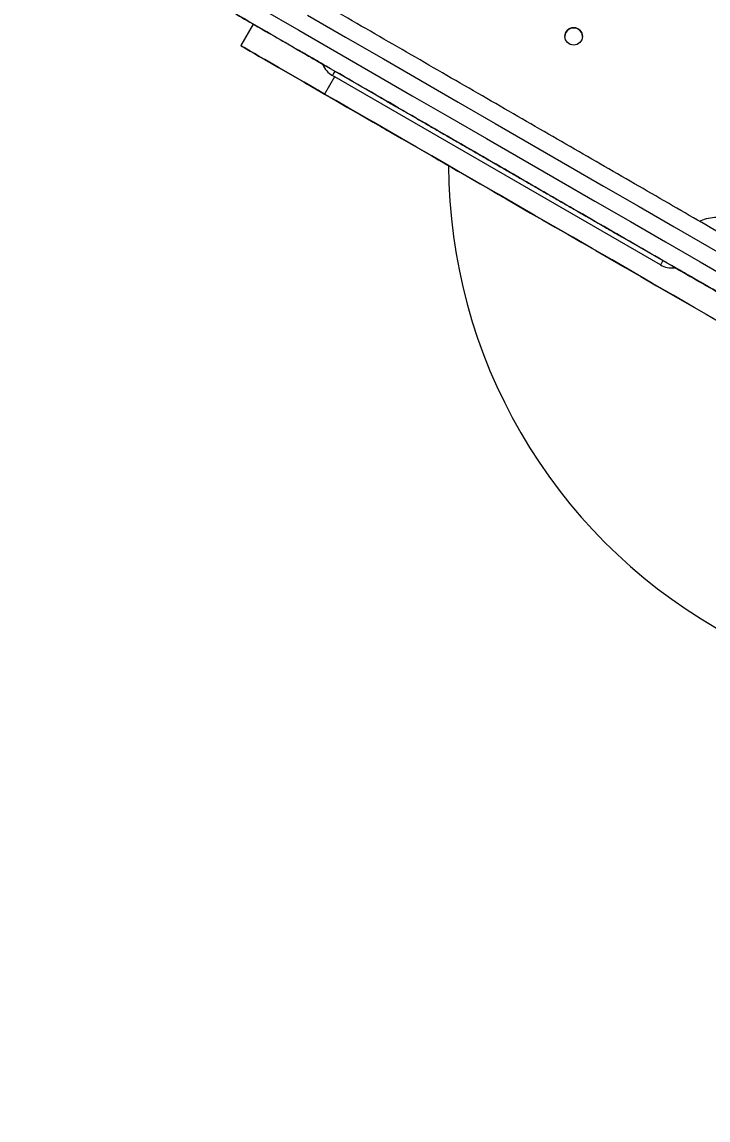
# Model space of a CAD drawing. Header units: millimetres. Extents: x -9110 to 8278, y -6387 to 5914.
# Drawn here: x -3667.6 to -3392.3, y -1381 to -940.3 of the extents above; entities that cross this region are included whole.
import ezdxf

# ---------------------------------------------------------------- set-up
doc = ezdxf.new("R2010")
doc.units = ezdxf.units.MM
for name, color, linetype in [('DIKOM_ОБЪЕКТ', 7, 'Continuous'), ('DIKOM_РАЗМЕР_ЗОНА', 7, 'Continuous'), ('DIKOM_РАЗМЕР_ОБЪЕКТА', 7, 'Continuous')]:
    doc.layers.add(name, color=color, linetype=linetype)
doc.styles.add('style1', font='arial.ttf', dxfattribs={"width": 0.8})
doc.dimstyles.new('1-50', dxfattribs={"dimtxt": 300, "dimasz": 200, "dimexe": 100, "dimexo": 0, "dimgap": 100, "dimtad": 1, "dimtxsty": 'style1', "dimcen": 200, "dimclrd": 7, "dimclre": 7, "dimclrt": 7, "dimadec": 1, "dimazin": 2, "dimtfac": 1, "dimtmove": 0, "dimatfit": 2, "dimfxl": 0, "dimlwd": 25, "dimlwe": 18, "dimarcsym": 0})

# ---------------------------------------------------------------- blocks, each defined once
blk = doc.blocks.new('*D9')
at = {"layer": 'Defpoints', "color": 0, "transparency": 16777216}
for p in [(-2194.75, 3914.39), (-7206.95, -3406.45), (-367.75, -3406.45)]:
    blk.add_point(p, dxfattribs=at)
at = {"layer": 'DIKOM_РАЗМЕР_ОБЪЕКТА', "color": 7, "lineweight": 18, "transparency": 16777216}
for p, q in [((-2194.75, 3914.39), (-7306.95, 3914.39)), ((-367.75, -3406.45), (-7306.95, -3406.45))]:
    blk.add_line(p, q, dxfattribs=at)
at = {"layer": 'DIKOM_РАЗМЕР_ОБЪЕКТА', "color": 7, "lineweight": 25, "transparency": 16777216}
blk.add_line((-7206.95, 3714.39), (-7206.95, -3206.45), dxfattribs=at)
at = {"layer": 'DIKOM_РАЗМЕР_ОБЪЕКТА', "color": 7, "transparency": 16777216}
for points in [[(-7240.28, 3714.39), (-7173.61, 3714.39), (-7206.95, 3914.39)], [(-7240.28, -3206.45), (-7173.61, -3206.45), (-7206.95, -3406.45)]]:
    blk.add_solid(points, dxfattribs=at)
at = {"layer": 'DIKOM_РАЗМЕР_ОБЪЕКТА', "color": 7, "transparency": 16777216, "insert": (-7460.22, 292.26), "char_height": 300, "attachment_point": 5, "rotation": 90, "style": 'style1'}
blk.add_mtext('7300', dxfattribs=at)
blk = doc.blocks.new('*D10')
at = {"layer": 'Defpoints', "color": 0, "transparency": 16777216}
for p in [(-3851.31, 5914.39), (-8660.16, -5406.45), (-497.85, -5406.45)]:
    blk.add_point(p, dxfattribs=at)
at = {"layer": 'DIKOM_РАЗМЕР_ЗОНА', "color": 7, "lineweight": 18, "transparency": 16777216}
for p, q in [((-3851.31, 5914.39), (-8760.16, 5914.39)), ((-497.85, -5406.45), (-8760.16, -5406.45))]:
    blk.add_line(p, q, dxfattribs=at)
at = {"layer": 'DIKOM_РАЗМЕР_ЗОНА', "color": 7, "lineweight": 25, "transparency": 16777216}
blk.add_line((-8660.16, 5714.39), (-8660.16, -5206.45), dxfattribs=at)
at = {"layer": 'DIKOM_РАЗМЕР_ЗОНА', "color": 7, "transparency": 16777216}
for points in [[(-8693.49, 5714.39), (-8626.83, 5714.39), (-8660.16, 5914.39)], [(-8693.49, -5206.45), (-8626.83, -5206.45), (-8660.16, -5406.45)]]:
    blk.add_solid(points, dxfattribs=at)
at = {"layer": 'DIKOM_РАЗМЕР_ЗОНА', "color": 7, "transparency": 16777216, "insert": (-8913.43, 268.46), "char_height": 300, "attachment_point": 5, "rotation": 90, "style": 'style1'}
blk.add_mtext('11300', dxfattribs=at)
blk = doc.blocks.new('*D11')
at = {"layer": 'Defpoints', "color": 0, "transparency": 16777216}
for p in [(-6509.94, 303.97), (6278.2, -1263.03), (6278.2, -4309.96)]:
    blk.add_point(p, dxfattribs=at)
at = {"layer": 'DIKOM_РАЗМЕР_ОБЪЕКТА', "color": 7, "lineweight": 18, "transparency": 16777216}
for p, q in [((-6509.94, 303.97), (-6509.94, -4409.96)), ((6278.2, -1263.03), (6278.2, -4409.96))]:
    blk.add_line(p, q, dxfattribs=at)
at = {"layer": 'DIKOM_РАЗМЕР_ОБЪЕКТА', "color": 7, "lineweight": 25, "transparency": 16777216}
blk.add_line((-6309.94, -4309.96), (6078.2, -4309.96), dxfattribs=at)
at = {"layer": 'DIKOM_РАЗМЕР_ОБЪЕКТА', "color": 7, "transparency": 16777216}
for points in [[(-6309.94, -4276.63), (-6309.94, -4343.29), (-6509.94, -4309.96)], [(6078.2, -4276.63), (6078.2, -4343.29), (6278.2, -4309.96)]]:
    blk.add_solid(points, dxfattribs=at)
at = {"layer": 'DIKOM_РАЗМЕР_ОБЪЕКТА', "color": 7, "transparency": 16777216, "insert": (-27.26, -4056.79), "char_height": 300, "attachment_point": 5, "style": 'style1'}
blk.add_mtext('12800', dxfattribs=at)

msp = doc.modelspace()

# ---------------------------------------------------------------- linework, layer by layer
at = {"layer": 'DIKOM_ОБЪЕКТ', "color": 7, "linetype": 'Continuous', "lineweight": 15}
for p, q in [((-3574.815, -941.159), (-3579.816, -949.819)), ((-3556.741, -951.589), (-3556.741, -951.589)), ((-3545.483, -958.089), (-3406.919, -1038.089)), ((-3542.157, -962.319), (-3546.159, -969.251)), ((-3411.383, -1037.821), (-3543.019, -961.821)), ((-3411.383, -1037.821), (-3543.019, -961.821)), ((-3543.019, -961.821), (-3543.019, -961.821)), ((-3546.159, -969.251), (-3480.162, -1007.354)), ((-3525.564, -969.589), (-3525.564, -969.588)), ((-3426.838, -1026.588), (-3426.838, -1026.589)), ((-3411.383, -1037.821), (-3411.383, -1037.821)), ((-3395.661, -1044.589), (-3395.661, -1044.589))]:
    msp.add_line(p, q, dxfattribs=at)
at = {"layer": 'DIKOM_ОБЪЕКТ', "color": 7, "linetype": 'Continuous', "lineweight": 15, "flags": 128}
for points in [[(-3571.877, -934.766), (-3556.485, -943.652), (-3541.2, -952.478), (-3526.026, -961.238), (-3510.971, -969.931), (-3496.039, -978.551), (-3481.237, -987.097), (-3466.57, -995.565), (-3452.044, -1003.952), (-3437.665, -1012.254), (-3423.437, -1020.468), (-3409.368, -1028.591), (-3395.461, -1036.62), (-3381.723, -1044.552), (-3368.159, -1052.383), (-3354.774, -1060.111), (-3341.572, -1067.733), (-3328.561, -1075.245), (-3315.743, -1082.645), (-3303.125, -1089.931), (-3290.71, -1097.098), (-3278.505, -1104.145), (-3266.513, -1111.068)], [(-3552.985, -937.59), (-3537.7, -946.416), (-3522.526, -955.176), (-3507.471, -963.868), (-3492.539, -972.489), (-3477.737, -981.035), (-3463.07, -989.503), (-3448.544, -997.89), (-3434.165, -1006.192), (-3419.937, -1014.406), (-3405.868, -1022.529), (-3391.961, -1030.558), (-3378.223, -1038.489), (-3364.659, -1046.321), (-3351.274, -1054.049), (-3338.072, -1061.671), (-3325.061, -1069.183), (-3312.243, -1076.583), (-3299.625, -1083.869), (-3287.21, -1091.036), (-3275.005, -1098.083), (-3263.013, -1105.006)], [(-3546.159, -969.251), (-3550.409, -966.797), (-3554.39, -964.499), (-3558.095, -962.359), (-3561.521, -960.381), (-3564.663, -958.567), (-3567.518, -956.919), (-3570.081, -955.439), (-3572.351, -954.129), (-3574.323, -952.99), (-3575.997, -952.024), (-3577.369, -951.232), (-3578.438, -950.615), (-3579.202, -950.173), (-3579.662, -949.908), (-3579.816, -949.819), (-3579.663, -949.907), (-3579.205, -950.172), (-3578.442, -950.613), (-3577.374, -951.229), (-3576.003, -952.02), (-3574.331, -952.986), (-3572.36, -954.124), (-3570.091, -955.434), (-3567.529, -956.913), (-3564.676, -958.56), (-3561.535, -960.374), (-3558.11, -962.351), (-3554.406, -964.49), (-3550.427, -966.787), (-3546.177, -969.241), (-3541.663, -971.847), (-3536.889, -974.603), (-3531.861, -977.506), (-3526.586, -980.552), (-3521.07, -983.736), (-3515.319, -987.057), (-3509.341, -990.508), (-3503.143, -994.087), (-3496.732, -997.788), (-3496.382, -997.99)], [(-3542.019, -960.089), (-3542.429, -960.8), (-3542.752, -961.36), (-3542.952, -961.705), (-3543.019, -961.821)], [(-3548.759, -967.75), (-3549.72, -967.195), (-3550.75, -966.6), (-3551.757, -966.019), (-3552.651, -965.503), (-3553.353, -965.097), (-3553.801, -964.838), (-3553.955, -964.75), (-3553.801, -964.839), (-3553.353, -965.097), (-3552.651, -965.503), (-3551.757, -966.019), (-3550.749, -966.6), (-3549.72, -967.195), (-3548.759, -967.75), (-3547.951, -968.216), (-3547.37, -968.552), (-3547.065, -968.727), (-3547.065, -968.727), (-3547.37, -968.552), (-3547.952, -968.216), (-3548.759, -967.75)], [(-3389.408, -1059.75), (-3397.876, -1054.862), (-3406.26, -1050.021), (-3414.549, -1045.236), (-3422.733, -1040.511), (-3430.802, -1035.852), (-3438.748, -1031.265), (-3446.559, -1026.755), (-3454.226, -1022.328), (-3461.74, -1017.99), (-3469.093, -1013.745), (-3476.274, -1009.599), (-3483.276, -1005.556), (-3490.089, -1001.623), (-3496.705, -997.803), (-3503.117, -994.101), (-3509.316, -990.522), (-3515.295, -987.07), (-3521.046, -983.749), (-3526.564, -980.564), (-3531.84, -977.518), (-3536.868, -974.614), (-3541.643, -971.858), (-3546.159, -969.251)], [(-3521.945, -983.231), (-3522.906, -982.676), (-3523.936, -982.082), (-3524.942, -981.501), (-3525.836, -980.984), (-3526.539, -980.579), (-3526.987, -980.32), (-3527.14, -980.231), (-3526.986, -980.32), (-3526.539, -980.579), (-3525.836, -980.985), (-3524.942, -981.501), (-3523.935, -982.082), (-3522.905, -982.677), (-3521.944, -983.232), (-3521.137, -983.698), (-3520.555, -984.033), (-3520.251, -984.209), (-3520.251, -984.209), (-3520.555, -984.033), (-3521.137, -983.697), (-3521.945, -983.231)], [(-3496.382, -997.989), (-3497.164, -997.538), (-3498.986, -996.486), (-3500.509, -995.607), (-3501.731, -994.902), (-3502.648, -994.372), (-3503.261, -994.018), (-3503.567, -993.841), (-3503.566, -993.842), (-3503.259, -994.019), (-3502.646, -994.373), (-3501.727, -994.904), (-3500.504, -995.61), (-3498.98, -996.489), (-3497.158, -997.542), (-3495.039, -998.765), (-3492.629, -1000.156), (-3489.931, -1001.714), (-3486.951, -1003.435), (-3483.692, -1005.316), (-3480.162, -1007.354)], [(-3480.162, -1007.354), (-3476.366, -1009.546), (-3472.31, -1011.887), (-3468.003, -1014.374), (-3463.452, -1017.002), (-3458.663, -1019.766), (-3453.647, -1022.662), (-3448.412, -1025.685), (-3442.966, -1028.829), (-3437.32, -1032.089), (-3431.483, -1035.459), (-3425.466, -1038.933), (-3419.279, -1042.505), (-3412.934, -1046.168), (-3406.44, -1049.917), (-3399.81, -1053.745), (-3393.055, -1057.645), (-3386.187, -1061.61)], [(-3476.906, -1009.234), (-3476.752, -1009.323), (-3476.304, -1009.581), (-3475.602, -1009.987), (-3474.707, -1010.503), (-3473.701, -1011.084), (-3472.671, -1011.679), (-3471.71, -1012.234), (-3470.903, -1012.7), (-3470.321, -1013.036), (-3470.017, -1013.211), (-3470.017, -1013.211), (-3470.321, -1013.036), (-3470.903, -1012.7), (-3471.71, -1012.234), (-3472.671, -1011.679), (-3473.701, -1011.084), (-3474.708, -1010.503), (-3475.602, -1009.987), (-3476.304, -1009.581), (-3476.752, -1009.322), (-3476.906, -1009.234)], [(-3410.383, -1036.089), (-3410.793, -1036.8), (-3411.117, -1037.36), (-3411.316, -1037.705), (-3411.383, -1037.821)]]:
    msp.add_lwpolyline(points, dxfattribs=at)
at = {"layer": 'DIKOM_ОБЪЕКТ', "color": 7, "linetype": 'Continuous', "lineweight": 15}
msp.add_circle((-3446.201, -946.128), 3.5, dxfattribs=at)
for centre, radius, start, end in [((-3446.201, -946.128), 3.5, 0, 180.36033), ((-3538.519, -954.027), 9, 202.37184, 240), ((-3538.519, -954.027), 9, 202.37162, 240), ((-3281.383, -997.412), 215, 180.15396, 240), ((-3406.883, -1030.027), 9, 240, 277.67709), ((-3406.883, -1030.027), 9, 240, 277.67732)]:
    msp.add_arc(centre, radius, start, end, dxfattribs=at)
for points, knots in [([(-3263.652, -1096.554), (-3271.253, -1092.166), (-3286.469, -1083.381), (-3310.312, -1069.615), (-3334.904, -1055.417), (-3360.291, -1040.76), (-3386.398, -1025.687), (-3413.177, -1010.226), (-3440.575, -994.408), (-3468.53, -978.268), (-3496.98, -961.842), (-3525.864, -945.166), (-3555.116, -928.277), (-3584.67, -911.214), (-3614.459, -894.016), (-3634.525, -882.431), (-3644.549, -876.643)], [0, 0, 0, 0, 0.070876, 0.1418772, 0.2132169, 0.2847307, 0.3563878, 0.428177, 0.5000002, 0.5718219, 0.6436119, 0.7152679, 0.7867823, 0.8581224, 0.9291239, 1, 1, 1, 1]), ([(-3274.152, -1114.741), (-3281.753, -1110.353), (-3296.969, -1101.568), (-3320.812, -1087.802), (-3345.404, -1073.604), (-3370.791, -1058.946), (-3396.898, -1043.874), (-3423.677, -1028.412), (-3451.075, -1012.594), (-3479.03, -996.454), (-3507.48, -980.028), (-3536.364, -963.353), (-3565.616, -946.464), (-3595.17, -929.401), (-3624.959, -912.202), (-3645.025, -900.617), (-3655.049, -894.83)], [0, 0, 0, 0, 0.0708759, 0.1418771, 0.213217, 0.2847308, 0.3563875, 0.4281766, 0.4999998, 0.5718214, 0.6436114, 0.7152681, 0.7867816, 0.8581217, 0.9291231, 1, 1, 1, 1]), ([(-3610.824, -920.365), (-3609.321, -921.233), (-3606.296, -922.979), (-3600.725, -926.195), (-3594.392, -929.852), (-3587.259, -933.97), (-3579.4, -938.507), (-3570.89, -943.421), (-3561.786, -948.677), (-3553.711, -953.339), (-3548.521, -956.336), (-3546.699, -957.387)], [0, 0, 0, 0, 0.1147506, 0.2307832, 0.3478216, 0.4655781, 0.5837566, 0.7019332, 0.8196887, 0.9367277, 1, 1, 1, 1]), ([(-3556.741, -951.589), (-3556.705, -951.61), (-3556.63, -951.654), (-3556.003, -952.015), (-3554.964, -952.615), (-3553.5, -953.46), (-3551.7, -954.5), (-3549.682, -955.665), (-3547.584, -956.876), (-3546.17, -957.693), (-3545.483, -958.089)], [0, 0, 0, 0, 0.1165181, 0.2400148, 0.368645, 0.5000061, 0.6313582, 0.7599865, 0.8834695, 1, 1, 1, 1]), ([(-3546.699, -957.387), (-3546.978, -957.226), (-3547.982, -956.647), (-3549.681, -955.665), (-3551.701, -954.5), (-3553.5, -953.46), (-3554.965, -952.615), (-3556.003, -952.015), (-3556.63, -951.654), (-3556.705, -951.61), (-3556.741, -951.589)], [0, 0, 0, 0, 0.050866, 0.1835259, 0.3217175, 0.4628337, 0.6039591, 0.7421509, 0.8748272, 1, 1, 1, 1]), ([(-3525.564, -969.588), (-3525.525, -969.611), (-3525.446, -969.657), (-3524.79, -970.035), (-3523.719, -970.653), (-3522.149, -971.561), (-3520.108, -972.739), (-3517.572, -974.202), (-3514.587, -975.926), (-3511.168, -977.9), (-3507.377, -980.089), (-3503.286, -982.451), (-3498.947, -984.956), (-3493.98, -987.824), (-3488.392, -991.049), (-3482.283, -994.576), (-3476.701, -997.799), (-3471.685, -1000.696), (-3467.117, -1003.333), (-3462.539, -1005.976), (-3457.939, -1008.631), (-3453.455, -1011.221), (-3449.116, -1013.725), (-3445.025, -1016.087), (-3441.233, -1018.277), (-3437.815, -1020.25), (-3434.829, -1021.974), (-3432.295, -1023.437), (-3430.031, -1024.744), (-3428.237, -1025.78), (-3427.052, -1026.464), (-3426.908, -1026.547), (-3426.838, -1026.588)], [0, 0, 0, 0, 0.0291255, 0.0582524, 0.0891263, 0.1200018, 0.1521624, 0.1843262, 0.2170834, 0.2500174, 0.2829499, 0.3157089, 0.3478688, 0.3800315, 0.4211704, 0.4611872, 0.500001, 0.5291238, 0.5582526, 0.5891266, 0.6200027, 0.6521624, 0.6843252, 0.7170842, 0.7500168, 0.7829513, 0.8157093, 0.8478689, 0.8800325, 0.9211709, 0.9611868, 1, 1, 1, 1]), ([(-3395.719, -1020.305), (-3394.803, -1019.912), (-3392.876, -1019.082), (-3389.705, -1018.619), (-3386.489, -1018.763), (-3383.46, -1019.485), (-3381.666, -1020.398), (-3380.795, -1020.84)], [0, 0, 0, 0, 0.1919157, 0.4042011, 0.6121024, 0.8117068, 1, 1, 1, 1]), ([(-3406.919, -1038.089), (-3406.232, -1038.486), (-3404.818, -1039.302), (-3402.72, -1040.514), (-3400.702, -1041.679), (-3398.901, -1042.718), (-3397.438, -1043.563), (-3396.399, -1044.163), (-3395.772, -1044.525), (-3395.697, -1044.568), (-3395.661, -1044.589)], [0, 0, 0, 0, 0.1165128, 0.2399969, 0.3686306, 0.5000011, 0.6313528, 0.7599857, 0.8834852, 1, 1, 1, 1]), ([(-3405.694, -1038.797), (-3404.313, -1039.594), (-3399.709, -1042.252), (-3391.624, -1046.92), (-3381.445, -1052.797), (-3370.992, -1058.832), (-3360.356, -1064.972), (-3349.618, -1071.172), (-3338.878, -1077.373), (-3328.224, -1083.524), (-3317.745, -1089.574), (-3307.533, -1095.47), (-3297.673, -1101.162), (-3288.244, -1106.607), (-3279.31, -1111.764), (-3270.943, -1116.596), (-3263.189, -1121.072), (-3256.081, -1125.176), (-3249.644, -1128.892), (-3243.835, -1132.246), (-3240.475, -1134.186), (-3238.813, -1135.146)], [0, 0, 0, 0, 0.0223749, 0.0745757, 0.1277076, 0.181679, 0.2365908, 0.292053, 0.3479471, 0.4041512, 0.4605343, 0.5169172, 0.5731209, 0.6290144, 0.6844784, 0.73939, 0.7933611, 0.8464912, 0.8986932, 0.949887, 1, 1, 1, 1]), ([(-3395.661, -1044.589), (-3395.697, -1044.568), (-3395.772, -1044.525), (-3396.399, -1044.163), (-3397.438, -1043.563), (-3398.902, -1042.718), (-3400.702, -1041.679), (-3402.721, -1040.513), (-3404.417, -1039.534), (-3405.418, -1038.956), (-3405.693, -1038.797)], [0, 0, 0, 0, 0.1252502, 0.2580019, 0.3962667, 0.5374633, 0.678676, 0.8169432, 0.9496803, 1, 1, 1, 1])]:
    msp.add_open_spline(points, degree=3, knots=knots, dxfattribs=at)

# ---------------------------------------------------------------- dimensions: what is measured, and where the dimension line sits
at = {"layer": 'DIKOM_РАЗМЕР_ЗОНА'}
dim = msp.add_linear_dim(base=(-8660.16, -5406.454), p1=(-3851.314, 5914.391), p2=(-497.849, -5406.454), angle=90, text='11300', dimstyle='1-50', dxfattribs=at)
dim.commit()
dim.dimension.update_dxf_attribs({"geometry": '*D10', "text_midpoint": (-8660.16, 268.455), "dimtype": 160})
at = {"layer": 'DIKOM_РАЗМЕР_ОБЪЕКТА'}
dim = msp.add_linear_dim(base=(-7206.946, -3406.454), p1=(-2194.748, 3914.391), p2=(-367.748, -3406.454), angle=90, text='7300', dimstyle='1-50', dxfattribs=at)
dim.commit()
dim.dimension.update_dxf_attribs({"geometry": '*D9', "text_midpoint": (-7206.946, 292.262), "dimtype": 160})
dim = msp.add_linear_dim(base=(6278.196, -4309.959), p1=(-6509.939, 303.968), p2=(6278.196, -1263.032), text='12800', dimstyle='1-50', dxfattribs=at)
dim.commit()
dim.dimension.update_dxf_attribs({"geometry": '*D11', "text_midpoint": (-27.257, -4309.959), "dimtype": 160})

doc.saveas('drawing.dxf')
